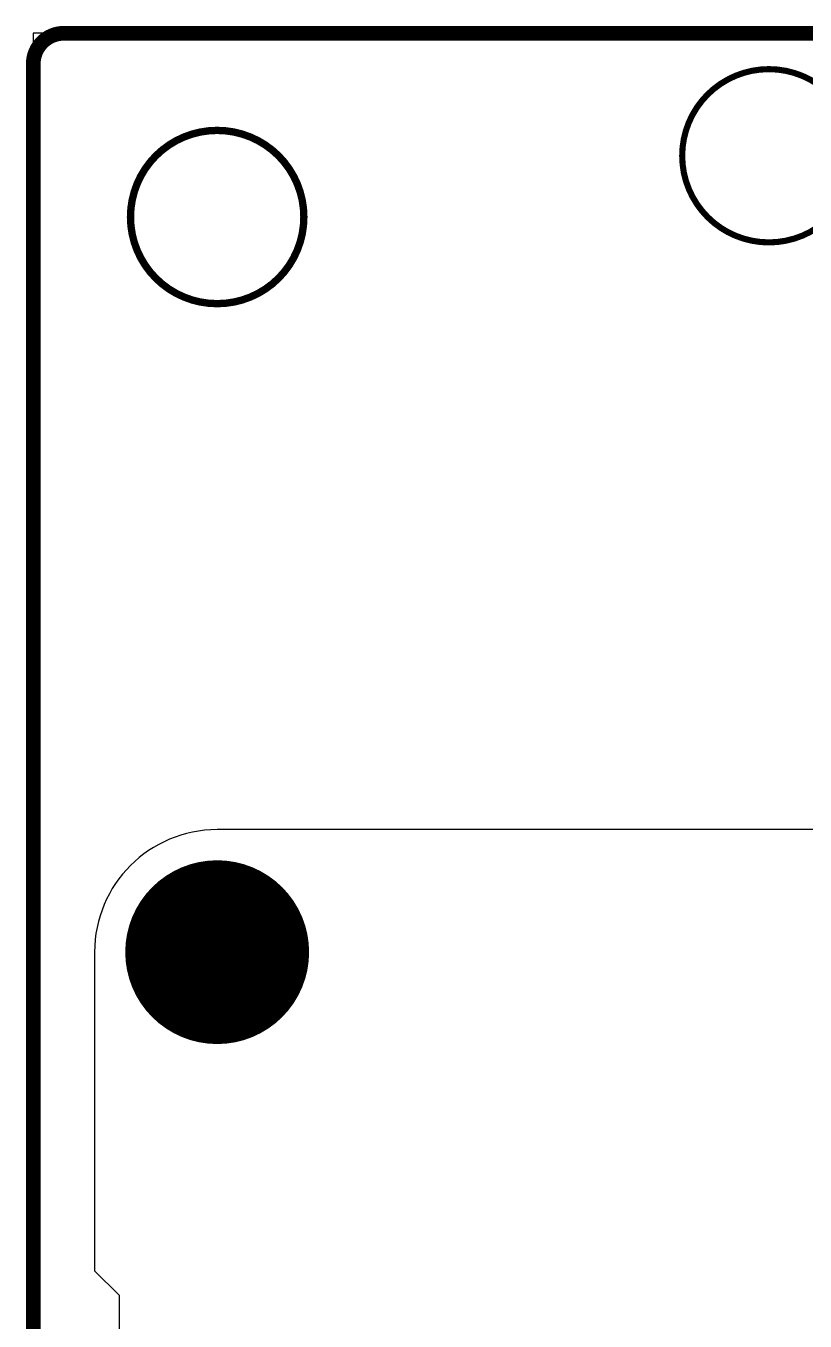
# Model space of a CAD drawing. Extents: x -0.2 to 68.7, y -0.2 to 53.5.
# Drawn here: x -0.15 to 15.99, y 26.64 to 53.49 of the extents above; entities that cross this region are included whole.
import ezdxf

# ---------------------------------------------------------------- set-up
doc = ezdxf.new("R2010")
doc.units = 0
for name, color, linetype in [('17', 82, 'CONTINUOUS'), ('20', 30, 'CONTINUOUS'), ('21', 253, 'CONTINUOUS'), ('51', 253, 'CONTINUOUS')]:
    doc.layers.add(name, color=color, linetype=linetype)

# ---------------------------------------------------------------- blocks, each defined once
blk = doc.blocks.new('ROUNDP')
at = {"const_width": 0.5}
blk.add_lwpolyline([(0, -0.25, 1), (0, 0.25, 1), (0, -0.25)], format="xyb", dxfattribs=at)

msp = doc.modelspace()

# ---------------------------------------------------------------- linework, layer by layer
at = {"layer": '20'}
for points, const_width in [([(0.635, 53.34, 0.4142), (0, 52.705)], 0.3048), ([(0.635, 53.4162, 1), (0.635, 53.2638)], 0.1524), ([(0.635, 53.2638, 1), (0.635, 53.4162)], 0.1524), ([(0.0762, 52.705, 1), (-0.0762, 52.705)], 0.1524), ([(-0.0762, 52.705, 1), (0.0762, 52.705)], 0.1524), ([(3.81, 47.734, 1), (3.81, 51.3261, 1), (3.81, 47.734)], 0.1524)]:
    msp.add_lwpolyline(points, format="xyb", dxfattribs=dict(at, const_width=const_width))
at = {"layer": '20', "const_width": 0.3048}
for points in [[(0.635, 53.34), (64.507, 53.34)], [(0, 0.635), (0, 52.705)]]:
    msp.add_lwpolyline(points, dxfattribs=at)
at = {"layer": '21'}
for p, q in [((49.53, 36.83), (3.81, 36.83)), ((1.27, 34.29), (1.27, 27.686)), ((1.27, 27.686), (1.778, 27.178)), ((1.778, 27.178), (1.778, 23.622))]:
    msp.add_line(p, q, dxfattribs=at)
msp.add_arc((3.81, 34.29), 2.54, 90, 180, dxfattribs=at)
at = {"layer": '51'}
for p, q in [((64.516, 53.34), (0, 53.34)), ((0, 53.34), (0, 0))]:
    msp.add_line(p, q, dxfattribs=at)
at = {"layer": '51', "const_width": 0.127}
msp.add_lwpolyline([(15.24, 49.004, 1), (15.24, 52.596, 1), (15.24, 49.004)], format="xyb", dxfattribs=at)

# ---------------------------------------------------------------- block references
at = {"layer": '17', "xscale": 3.81, "yscale": 3.81}
msp.add_blockref('ROUNDP', (3.81, 34.29), dxfattribs=at)
msp.add_blockref('ROUNDP', (3.81, 34.29), dxfattribs=at)

doc.saveas('drawing.dxf')
